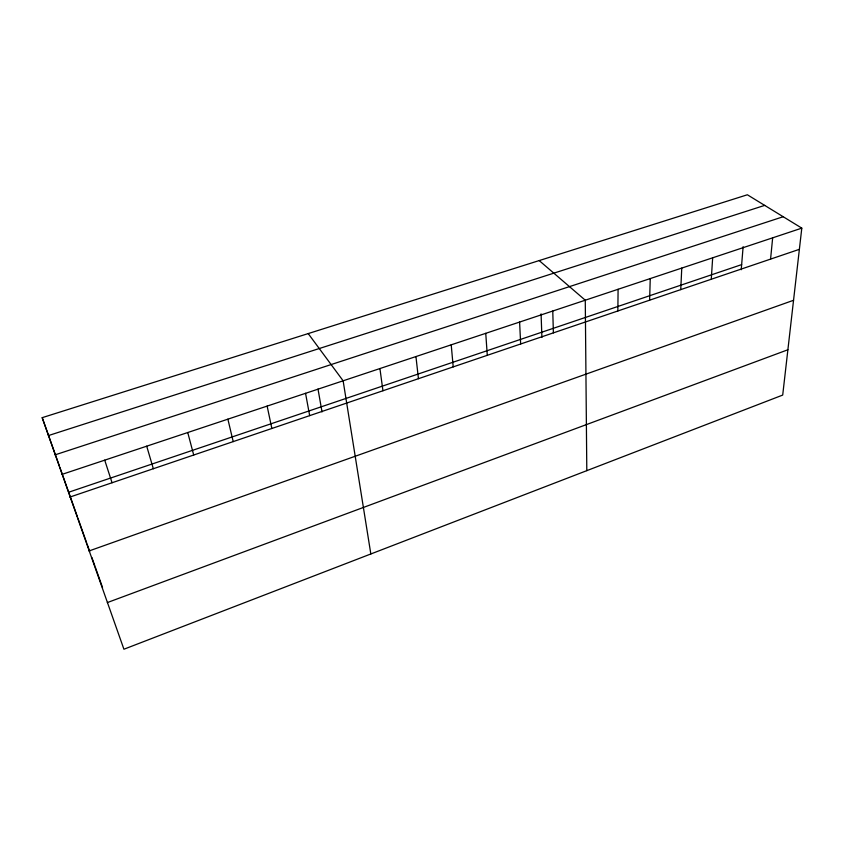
<?xml version="1.0" encoding="UTF-8"?>
<svg xmlns="http://www.w3.org/2000/svg" width="844" height="844" viewBox="0 0 844 844"><rect width="100%" height="100%" fill="white"/><g stroke="black" fill="none" stroke-linecap="round" stroke-linejoin="round"><path stroke-width="1.27" d="M617.861 310.972L618.093 289.281M649.616 300.19L650.249 278.583M680.749 289.619L681.762 268.086M711.27 279.248L712.663 257.8M741.232 269.742L743.121 246.691M770.572 259.108L772.661 237.829M801.8 228.133L782.704 395.076L123.92 649.226L42.2 417.664L747.373 194.774L801.8 228.133L61.77 474.455M107.336 602.574L787.885 349.764M88.979 550.984L793.55 300.285M68.691 492.221L741.654 264.615M69.82 497.095L799.374 249.328M55.018 454.874L783.19 216.729M48.372 435.588L764.696 205.387M539.189 260.574L585.272 300.211L586.802 470.657M308.208 333.58L343.128 380.802L370.832 553.97M42.2 417.664L59.513 466.394M59.945 467.629L77.384 516.697M77.817 517.921L86.637 542.755M87.08 543.979L89.696 551.343M91.869 557.483L94.918 566.071M95.34 567.263L102.525 587.456M104.719 460.159L112.052 482.757M146.708 446.181L153.334 468.736M187.748 432.529L193.709 455.022M227.88 419.162L233.208 441.612M267.137 406.101L271.852 428.488M305.549 393.315L309.674 415.638M317.998 389.042L322.028 411.914M379.927 368.554L382.944 390.751M415.944 356.569L418.445 378.703M451.213 344.827L453.217 366.887M485.754 333.327L487.283 355.324M519.598 322.06L520.664 343.983M541.078 313.873L541.911 337.473M552.767 311.025L553.39 332.874"/></g></svg>
